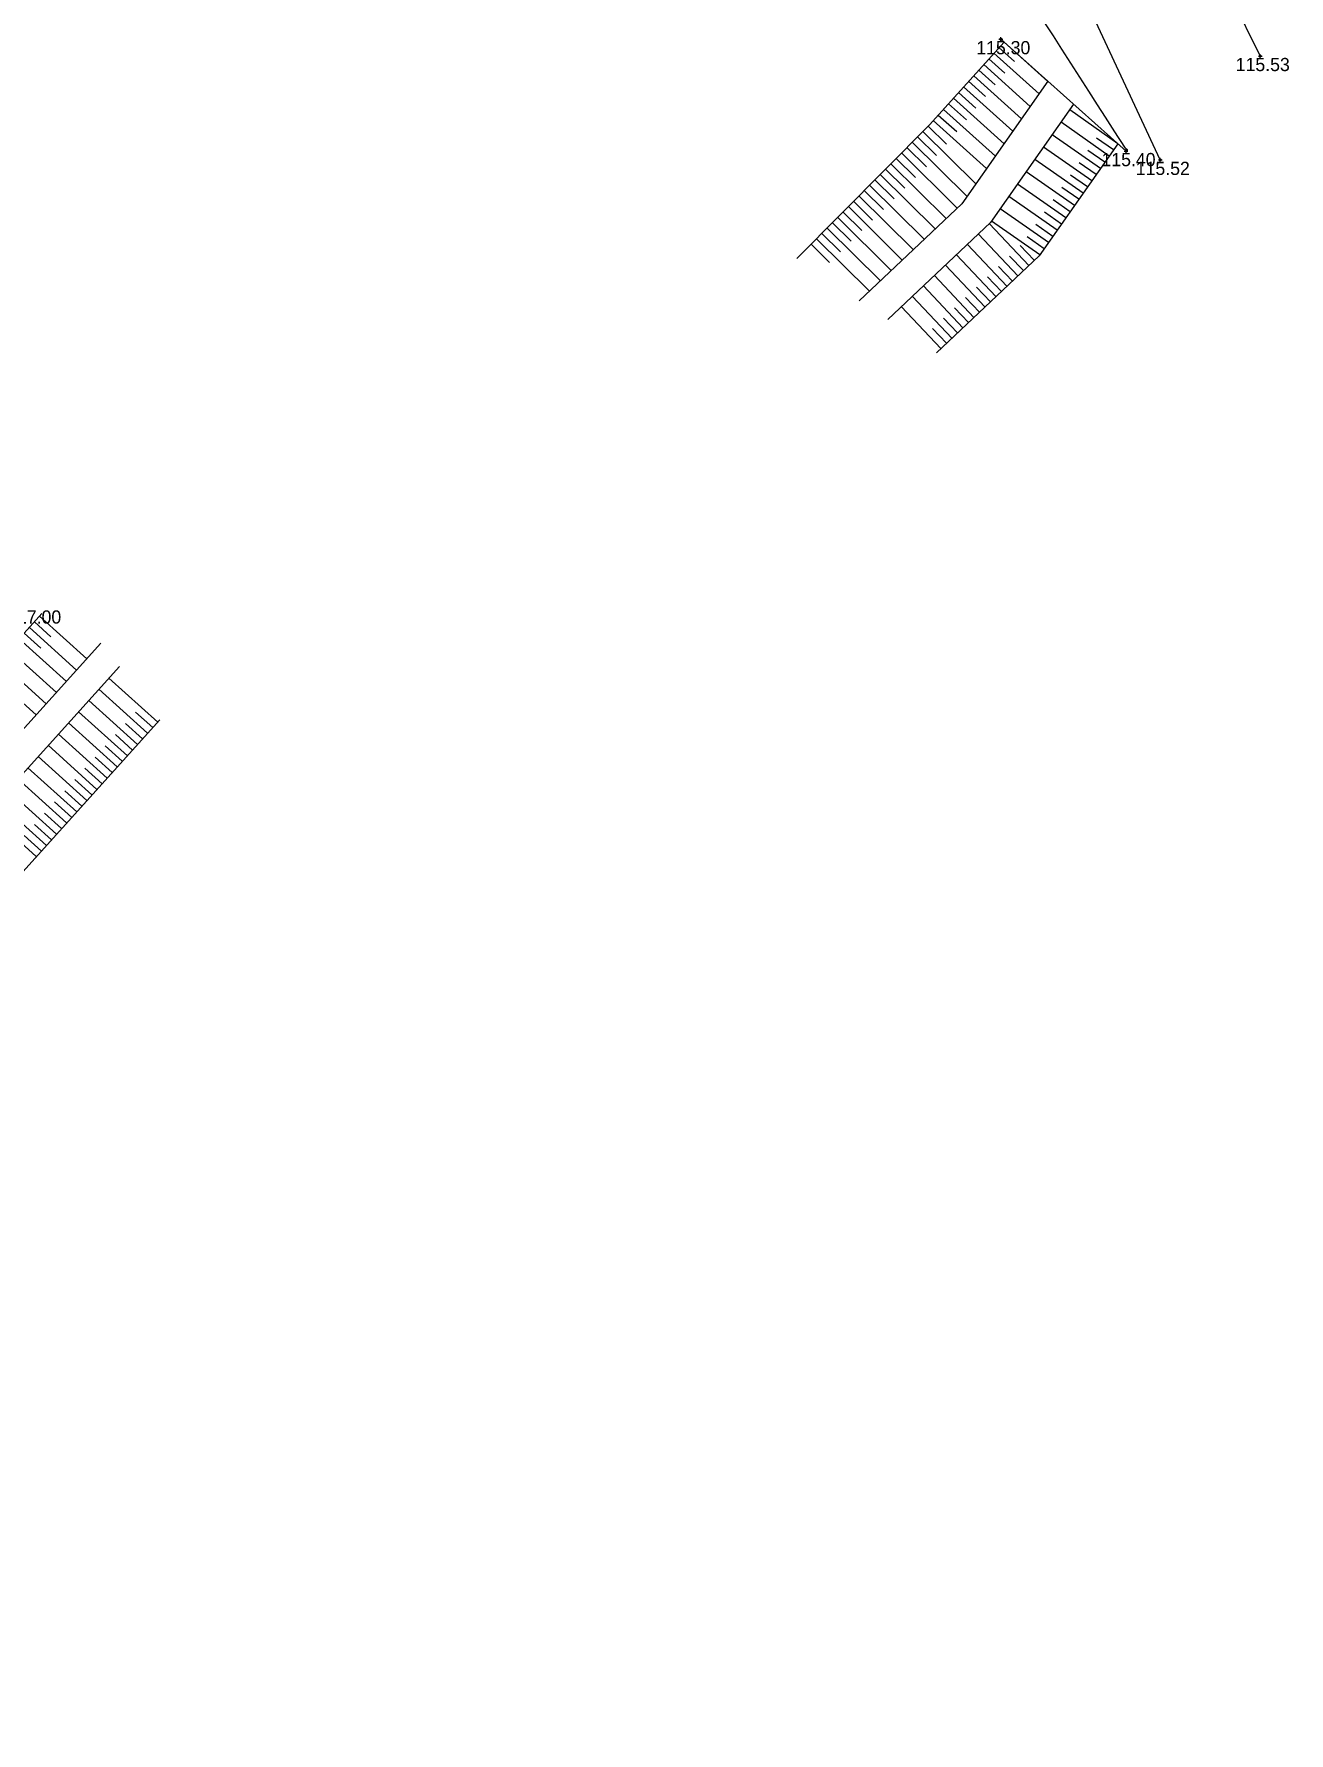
# Model space of a CAD drawing. Extents: x -196763 to -87623, y -65703 to -55832.
# Drawn here: x -87693.76 to -87660.55, y -65537.2 to -65492.21 of the extents above; entities that cross this region are included whole.
import ezdxf
from ezdxf.enums import TextEntityAlignment as Align

# ---------------------------------------------------------------- set-up
doc = ezdxf.new("R2010")
doc.units = 0
doc.header["$MEASUREMENT"] = 0
doc.header["$PDMODE"] = 34
doc.header["$PDSIZE"] = 0.05
for name, color, linetype in [('CV', 8, 'Continuous'), ('LEVTP_BERMA', 6, 'Continuous'), ('LEVTP_MURO', 1, 'Continuous'), ('LEVTP_RIBEIRA', 8, 'Continuous'), ('POINTS', 2, 'Continuous'), ('Z', 1, 'Continuous')]:
    doc.layers.add(name, color=color, linetype=linetype)

msp = doc.modelspace()

# ---------------------------------------------------------------- linework, layer by layer
at = {"layer": 'CV', "linetype": 'Continuous'}
msp.add_polyline3d([(-87664.845, -65495.312, 0), (-87664.843, -65495.309, 0), (-87664.841, -65495.307, 0), (-87664.838, -65495.305, 0), (-87664.836, -65495.302, 0), (-87664.834, -65495.299, 0), (-87664.832, -65495.297, 0), (-87664.832, -65495.297, 0), (-87664.83, -65495.296, 0), (-87664.829, -65495.295, 0), (-87664.828, -65495.294, 0), (-87664.827, -65495.293, 0), (-87664.826, -65495.291, 0), (-87664.826, -65495.291, 0), (-87664.824, -65495.289, 0), (-87664.822, -65495.286, 0), (-87664.821, -65495.283, 0), (-87664.82, -65495.279, 0), (-87664.821, -65495.276, 0), (-87664.821, -65495.276, 0), (-87664.823, -65495.272, 0), (-87664.828, -65495.268, 0), (-87664.833, -65495.264, 0), (-87664.84, -65495.26, 0), (-87664.847, -65495.256, 0), (-87664.847, -65495.256, 0), (-87664.855, -65495.249, 0), (-87664.873, -65495.228, 0), (-87664.909, -65495.177, 0), (-87664.974, -65495.081, 0), (-87665.076, -65494.925, 0), (-87665.076, -65494.925, 0), (-87665.221, -65494.7, 0), (-87665.404, -65494.415, 0), (-87665.616, -65494.086, 0), (-87665.845, -65493.726, 0), (-87666.084, -65493.352, 0), (-87666.084, -65493.352, 0), (-87666.324, -65492.977, 0), (-87666.558, -65492.61, 0), (-87666.781, -65492.261, 0), (-87666.987, -65491.939, 0)], dxfattribs=at)
at = {"layer": 'LEVTP_BERMA', "linetype": 'Continuous'}
for p, q in [((-87665.193, -65484.925), (-87661.306, -65492.792)), ((-87663.952, -65495.542), (-87666.303, -65490.493))]:
    msp.add_line(p, q, dxfattribs=at)
at = {"layer": 'LEVTP_MURO', "linetype": 'Continuous'}
msp.add_line((-87668.174, -65492.346), (-87664.859, -65495.309), dxfattribs=at)
at = {"layer": 'LEVTP_RIBEIRA', "color": 1, "linetype": 'Continuous'}
for points in [[(-87668.089, -65492.422), (-87670.065, -65494.616), (-87673.569, -65498.154)], [(-87665.077, -65495.114), (-87667.158, -65498.08), (-87669.879, -65500.65)], [(-87716.712, -65534.709), (-87713.108, -65530.111), (-87711.038, -65527.782), (-87705.035, -65520.875), (-87698.854, -65513.43), (-87693.553, -65507.555)], [(-87713.328, -65537.2), (-87709.883, -65532.804), (-87707.883, -65530.555), (-87701.834, -65523.595), (-87695.678, -65516.179), (-87690.434, -65510.368)]]:
    msp.add_lwpolyline(points, dxfattribs=at)
at = {"layer": 'LEVTP_RIBEIRA', "linetype": 'Continuous'}
for points in [[(-87668.223, -65492.57), (-87667.811, -65492.941)], [(-87668.089, -65492.422), (-87666.93, -65493.465)], [(-87668.625, -65493.016), (-87667.393, -65494.125)], [(-87668.491, -65492.867), (-87668.066, -65493.25)], [(-87668.357, -65492.719), (-87667.162, -65493.795)], [(-87669.026, -65493.462), (-87668.576, -65493.867)], [(-87668.892, -65493.313), (-87667.625, -65494.455)], [(-87668.758, -65493.165), (-87668.321, -65493.558)], [(-87669.428, -65493.908), (-87668.088, -65495.114)], [(-87669.294, -65493.759), (-87668.831, -65494.176)], [(-87669.16, -65493.61), (-87667.856, -65494.785)], [(-87669.829, -65494.354), (-87669.341, -65494.793)], [(-87669.695, -65494.205), (-87668.319, -65495.444)], [(-87669.561, -65494.056), (-87669.086, -65494.484)], [(-87665.077, -65495.114), (-87666.351, -65494.22)], [(-87670.239, -65494.791), (-87668.836, -65496.181)], [(-87670.098, -65494.649), (-87669.616, -65495.127)], [(-87669.963, -65494.502), (-87668.551, -65495.774)], [(-87665.536, -65495.769), (-87666.811, -65494.875)], [(-87665.307, -65495.442), (-87666.581, -65494.547)], [(-87670.661, -65495.218), (-87670.145, -65495.729)], [(-87670.521, -65495.076), (-87669.069, -65496.513)], [(-87670.38, -65494.934), (-87669.88, -65495.428)], [(-87665.766, -65496.096), (-87667.04, -65495.202)], [(-87665.421, -65495.605), (-87665.867, -65495.292)], [(-87665.192, -65495.278), (-87665.638, -65494.965)], [(-87671.084, -65495.644), (-87669.617, -65497.096)], [(-87670.943, -65495.502), (-87670.428, -65496.012)], [(-87670.802, -65495.36), (-87669.326, -65496.821)], [(-87665.996, -65496.424), (-87667.27, -65495.53)], [(-87665.651, -65495.933), (-87666.097, -65495.62)], [(-87671.646, -65496.213), (-87670.199, -65497.646)], [(-87671.506, -65496.07), (-87670.997, -65496.574)], [(-87671.365, -65495.928), (-87669.908, -65497.371)], [(-87671.224, -65495.786), (-87670.713, -65496.293)], [(-87666.455, -65497.079), (-87667.73, -65496.184)], [(-87666.226, -65496.751), (-87667.5, -65495.857)], [(-87665.881, -65496.26), (-87666.327, -65495.947)], [(-87672.069, -65496.639), (-87671.567, -65497.136)], [(-87671.928, -65496.497), (-87670.49, -65497.92)], [(-87671.787, -65496.355), (-87671.282, -65496.855)], [(-87666.685, -65497.406), (-87667.96, -65496.512)], [(-87666.341, -65496.915), (-87666.787, -65496.602)], [(-87666.111, -65496.587), (-87666.557, -65496.275)], [(-87672.491, -65497.065), (-87671.072, -65498.47)], [(-87672.35, -65496.923), (-87671.852, -65497.416)], [(-87672.209, -65496.781), (-87670.781, -65498.195)], [(-87666.915, -65497.733), (-87668.189, -65496.839)], [(-87666.57, -65497.242), (-87667.016, -65496.929)], [(-87672.913, -65497.492), (-87672.421, -65497.978)], [(-87672.772, -65497.35), (-87671.363, -65498.745)], [(-87672.631, -65497.207), (-87672.137, -65497.697)], [(-87667.723, -65498.613), (-87668.767, -65497.508)], [(-87667.432, -65498.339), (-87668.476, -65497.233)], [(-87667.145, -65498.061), (-87668.419, -65497.167)], [(-87666.8, -65497.57), (-87667.246, -65497.257)], [(-87673.194, -65497.776), (-87672.706, -65498.259)], [(-87673.054, -65497.634), (-87671.654, -65499.02)], [(-87668.014, -65498.888), (-87669.058, -65497.782)], [(-87667.287, -65498.201), (-87667.66, -65497.806)], [(-87667.03, -65497.897), (-87667.476, -65497.584)], [(-87668.595, -65499.437), (-87669.639, -65498.332)], [(-87668.304, -65499.163), (-87669.349, -65498.057)], [(-87667.868, -65498.751), (-87668.234, -65498.364)], [(-87667.577, -65498.476), (-87667.943, -65498.089)], [(-87669.177, -65499.987), (-87670.221, -65498.881)], [(-87668.886, -65499.712), (-87669.93, -65498.606)], [(-87668.45, -65499.3), (-87668.815, -65498.913)], [(-87668.159, -65499.025), (-87668.524, -65498.638)], [(-87669.468, -65500.261), (-87670.512, -65499.156)], [(-87668.741, -65499.575), (-87669.106, -65499.188)], [(-87669.758, -65500.536), (-87670.803, -65499.43)], [(-87669.322, -65500.124), (-87669.688, -65499.737)], [(-87669.031, -65499.849), (-87669.397, -65499.462)], [(-87669.613, -65500.399), (-87669.978, -65500.012)], [(-87693.753, -65507.777), (-87693.315, -65508.172)], [(-87693.619, -65507.629), (-87692.368, -65508.758)], [(-87694.155, -65508.223), (-87692.904, -65509.351)], [(-87694.021, -65508.074), (-87693.583, -65508.469)], [(-87693.887, -65507.926), (-87692.636, -65509.054)], [(-87694.691, -65508.816), (-87693.44, -65509.945)], [(-87694.423, -65508.52), (-87693.172, -65509.648)], [(-87694.959, -65509.113), (-87693.708, -65510.242)], [(-87690.489, -65510.429), (-87691.78, -65509.264)], [(-87690.757, -65510.726), (-87692.048, -65509.561)], [(-87691.293, -65511.32), (-87692.584, -65510.155)], [(-87691.025, -65511.023), (-87692.316, -65509.858)], [(-87690.623, -65510.577), (-87691.075, -65510.169)], [(-87691.561, -65511.617), (-87692.852, -65510.451)], [(-87690.891, -65510.874), (-87691.343, -65510.466)], [(-87692.097, -65512.211), (-87693.388, -65511.045)], [(-87691.829, -65511.914), (-87693.12, -65510.748)], [(-87691.427, -65511.468), (-87691.879, -65511.06)], [(-87691.159, -65511.171), (-87691.611, -65510.763)], [(-87692.365, -65512.508), (-87693.656, -65511.342)], [(-87691.695, -65511.765), (-87692.147, -65511.357)], [(-87692.9, -65513.102), (-87694.192, -65511.936)], [(-87692.632, -65512.805), (-87693.924, -65511.639)], [(-87692.231, -65512.359), (-87692.683, -65511.951)], [(-87691.963, -65512.062), (-87692.415, -65511.654)], [(-87693.168, -65513.399), (-87694.46, -65512.233)], [(-87692.499, -65512.656), (-87692.95, -65512.248)], [(-87693.704, -65513.993), (-87694.996, -65512.827)], [(-87693.436, -65513.696), (-87694.728, -65512.53)], [(-87693.034, -65513.25), (-87693.486, -65512.842)], [(-87692.766, -65512.953), (-87693.218, -65512.545)], [(-87693.302, -65513.547), (-87693.754, -65513.139)], [(-87693.57, -65513.844), (-87694.022, -65513.436)]]:
    msp.add_lwpolyline(points, dxfattribs=at)
at = {"layer": 'LEVTP_RIBEIRA', "color": 120, "linetype": 'Continuous'}
for points in [[(-87666.927, -65493.46), (-87669.205, -65496.707), (-87671.926, -65499.277)], [(-87666.246, -65494.069), (-87668.445, -65497.203), (-87671.166, -65499.773)], [(-87715.324, -65535.731), (-87711.44, -65530.777), (-87709.441, -65528.527), (-87703.391, -65521.567), (-87697.235, -65514.152), (-87691.992, -65508.341)], [(-87714.708, -65536.185), (-87710.951, -65531.392), (-87708.952, -65529.143), (-87702.902, -65522.183), (-87696.746, -65514.767), (-87691.503, -65508.956)]]:
    msp.add_lwpolyline(points, dxfattribs=at)
at = {"layer": 'POINTS'}
for p in [(-87668.174, -65492.346, 115.296), (-87661.306, -65492.792, 115.534), (-87664.859, -65495.309, 115.398), (-87663.952, -65495.542, 115.518)]:
    msp.add_point(p, dxfattribs=at)

# ---------------------------------------------------------------- texts
at = {"layer": 'Z'}
for s, p in [(' 115.30', (-87668.174, -65492.746, 115.296)), (' 115.53', (-87661.306, -65493.192, 115.534)), (' 115.40', (-87664.859, -65495.709, 115.398)), (' 115.52', (-87663.952, -65495.942, 115.518)), (' 117.00', (-87693.825, -65507.822, 116.996))]:
    msp.add_text(s, height=0.35, dxfattribs=at).set_placement(p, align=Align.CENTER)

doc.saveas('drawing.dxf')
